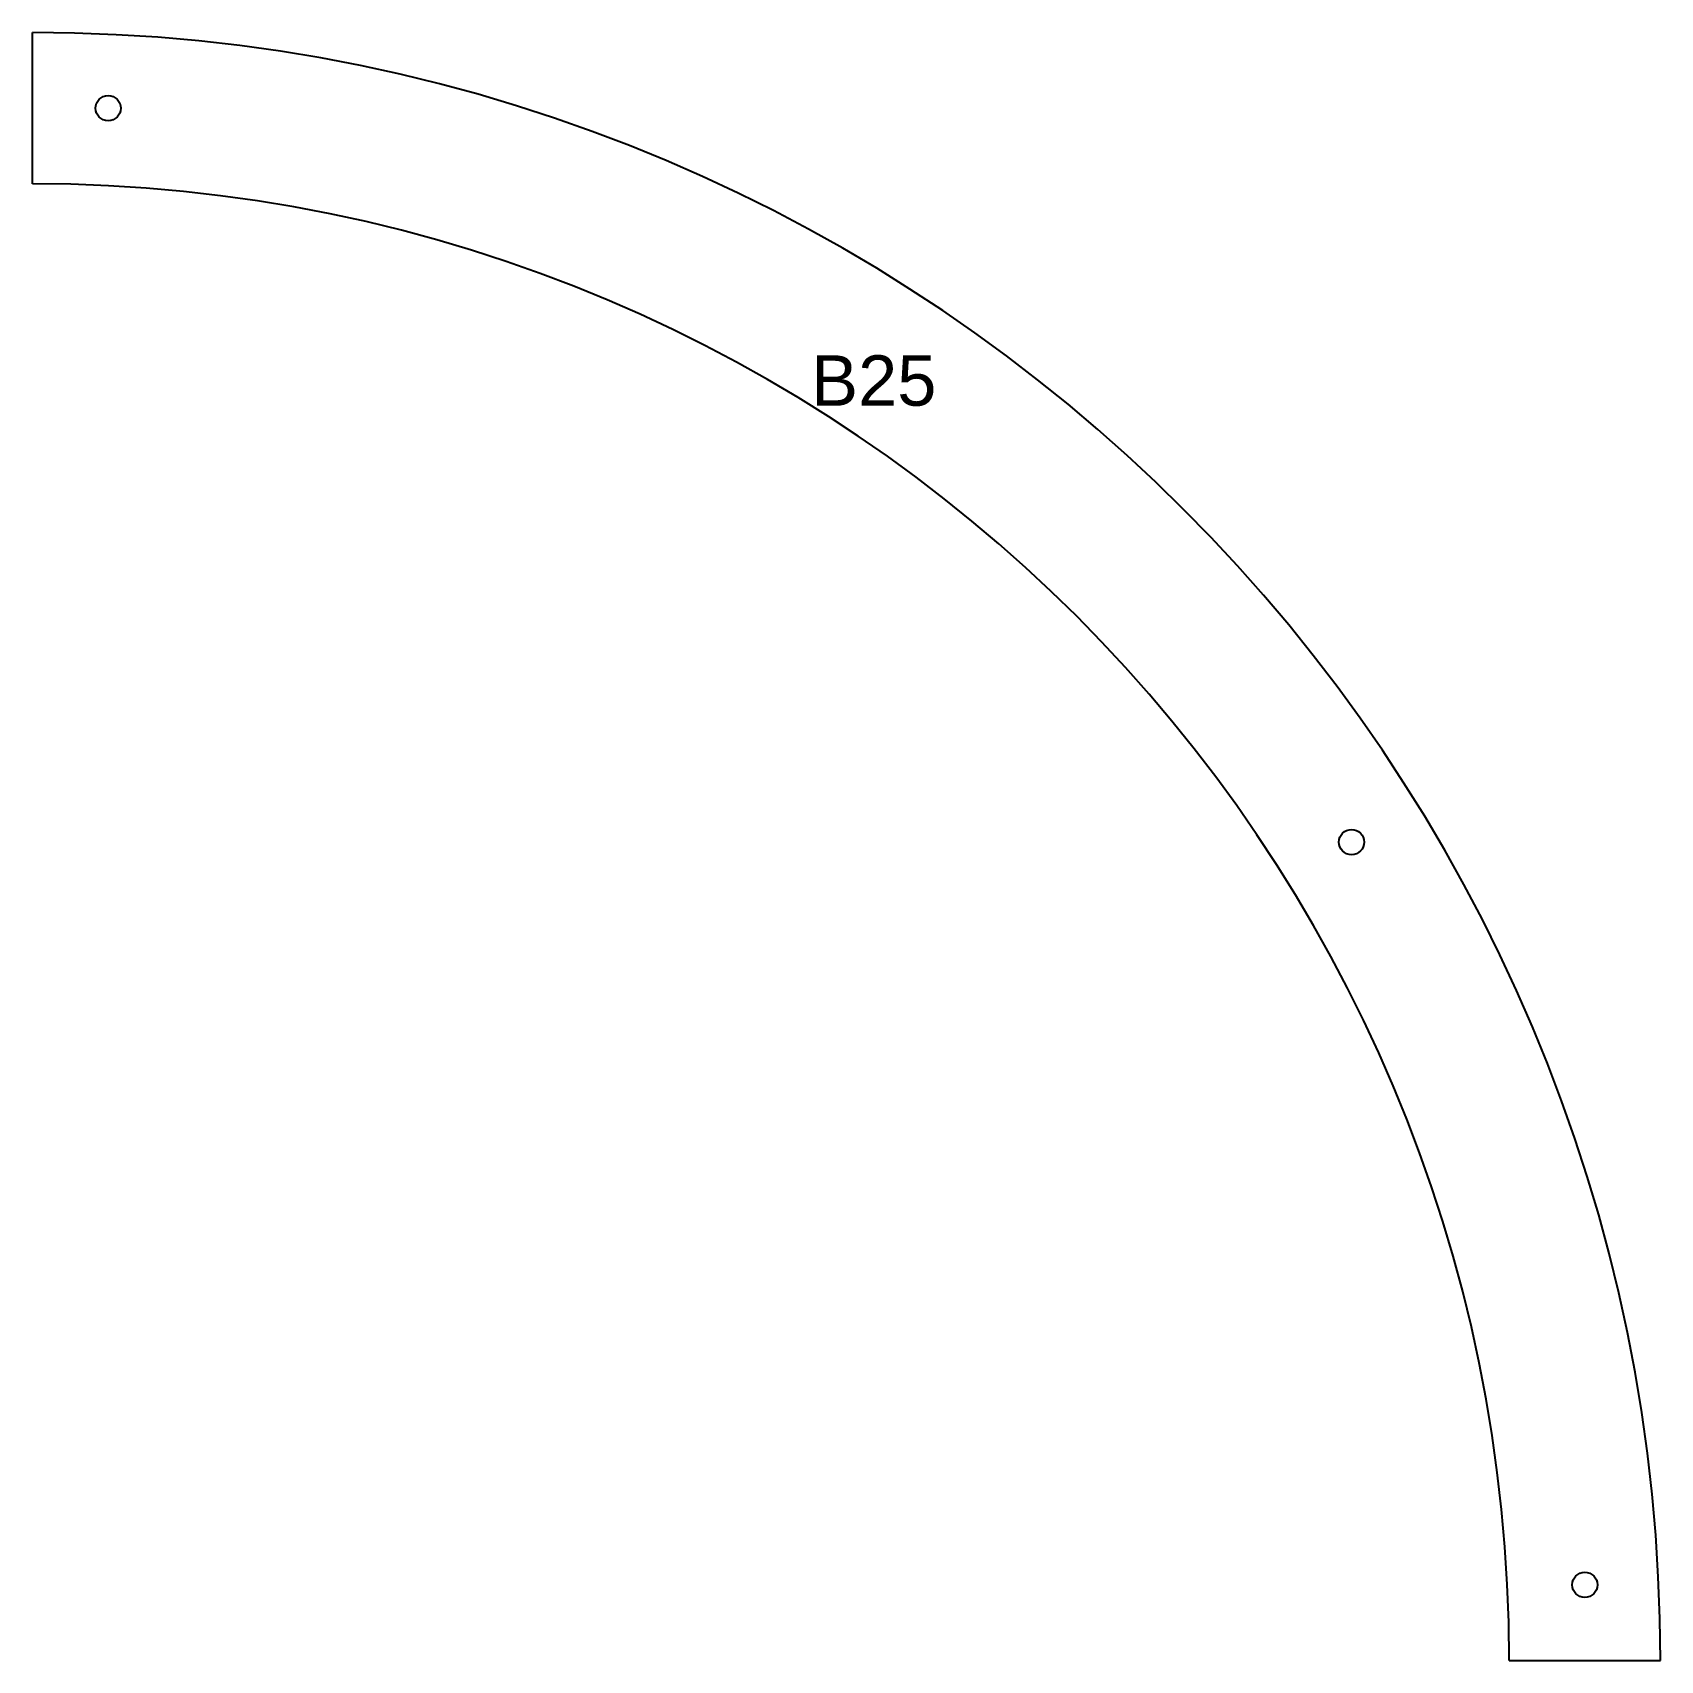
# Model space of a CAD drawing. Extents: x 0 to 6.46, y 0 to 6.46.
import ezdxf

# ---------------------------------------------------------------- set-up
doc = ezdxf.new("R2010")
doc.units = 0
doc.styles.get("Standard").update_dxf_attribs({"font": 'ARIAL.TTF', "width": 40, "oblique": 50})

msp = doc.modelspace()

# ---------------------------------------------------------------- linework, layer by layer
for p, q in [((0, 5.8566), (0, 6.4566)), ((5.8566, 0), (6.4566, 0))]:
    msp.add_line(p, q)
for centre in [(0.3, 6.1566), (5.2315, 3.2459), (6.1566, 0.3)]:
    msp.add_circle(centre, 0.05)
for radius in [6.4566, 5.8566]:
    msp.add_arc((0, 0), radius, 0, 90)

# ---------------------------------------------------------------- texts
msp.add_text('B25', height=0.2).set_placement((3.0878, 4.9765))

doc.saveas('drawing.dxf')
